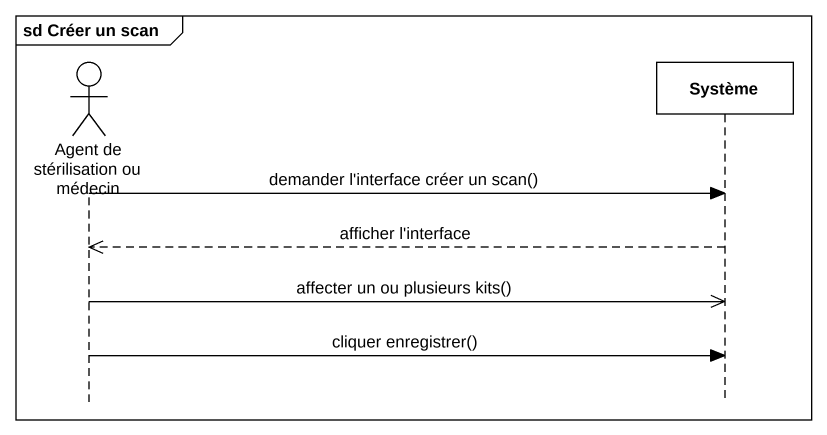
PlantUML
@startuml
mainframe sd Créer un scan
hide footbox
actor "Agent de stérilisation ou médecin" as Agent_de_stérilisation_ou
participant Système

Agent_de_stérilisation_ou -> Système : demander l'interface créer un scan()
Système -->> Agent_de_stérilisation_ou : afficher l'interface
Agent_de_stérilisation_ou ->> Système : affecter un ou plusieurs kits()
Agent_de_stérilisation_ou -> Système : cliquer enregistrer()
@enduml
